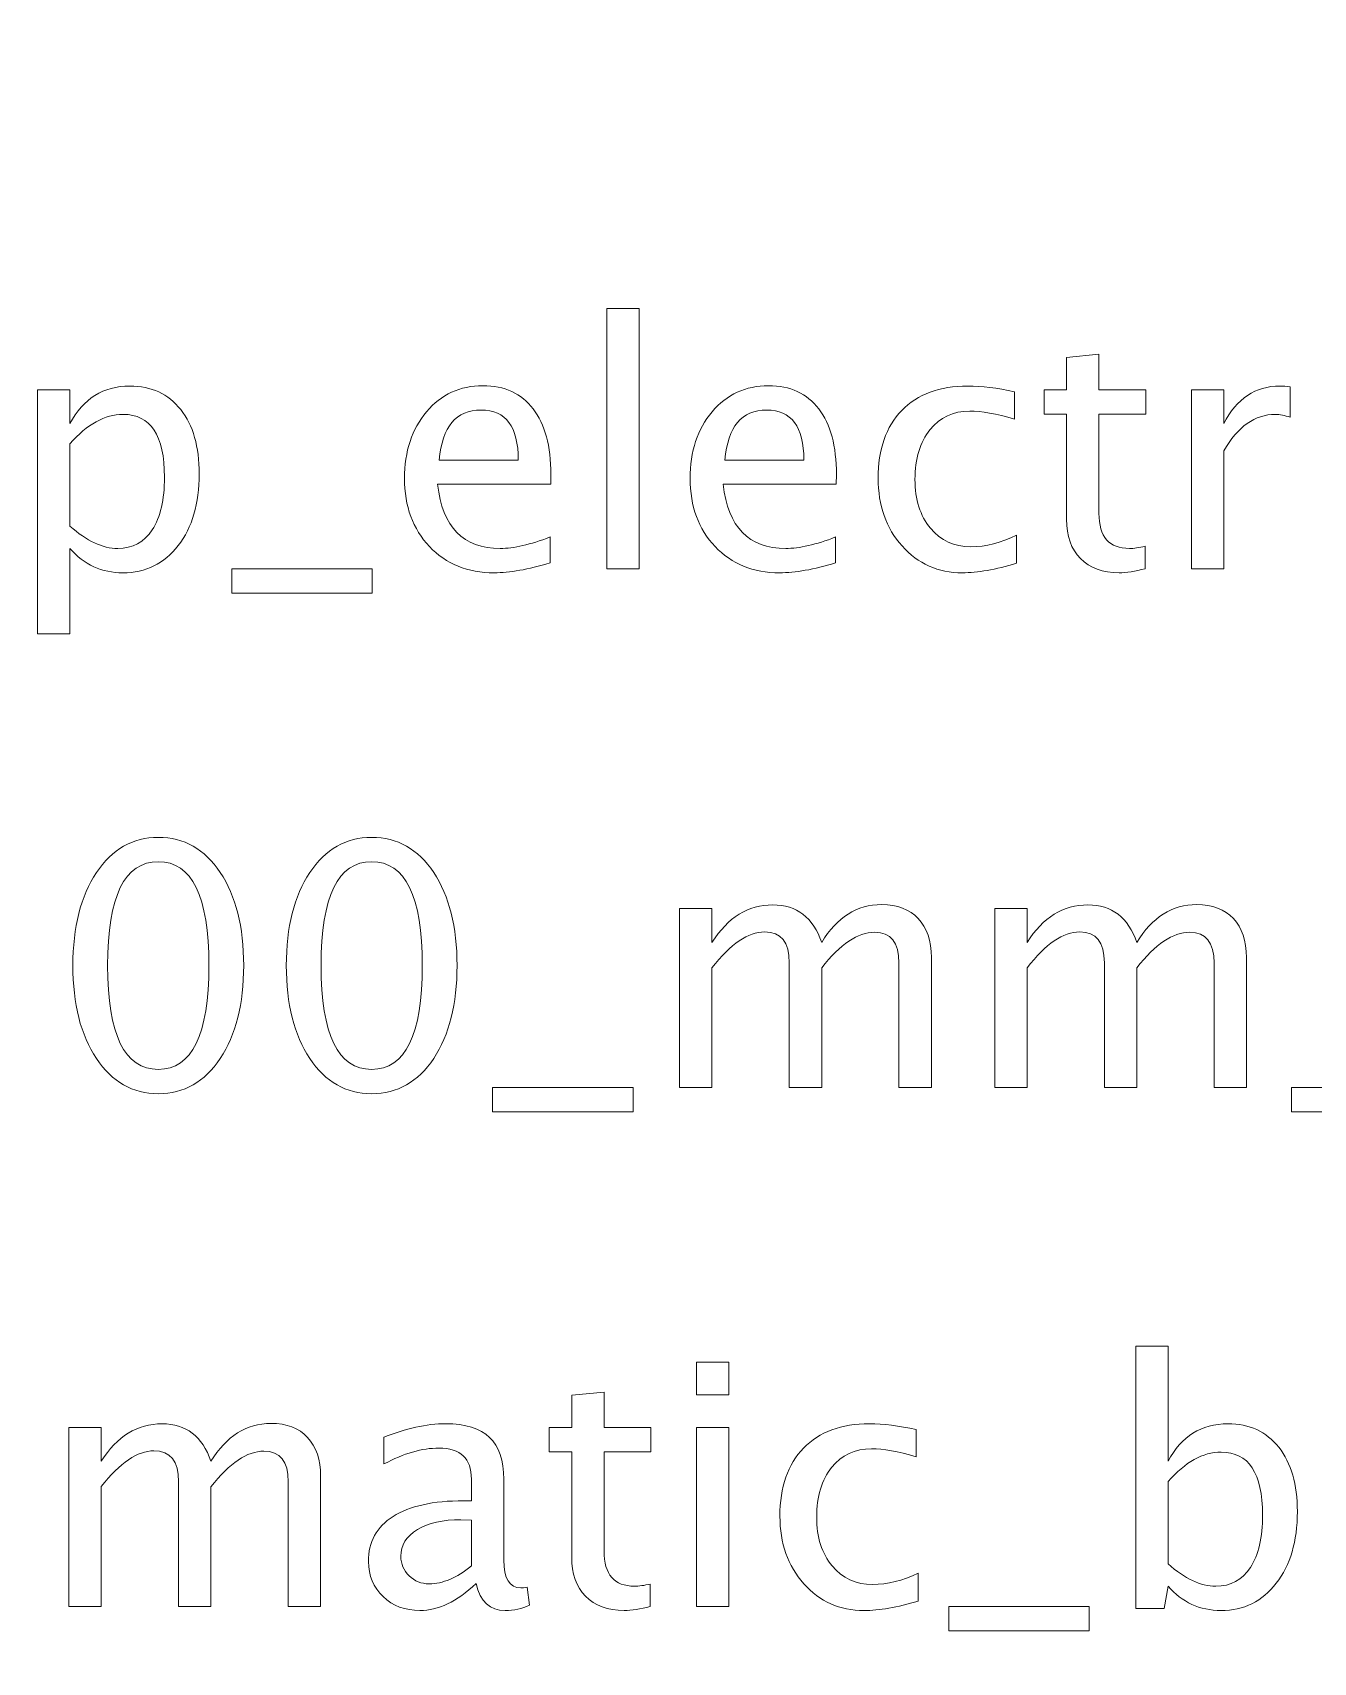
# Model space of a CAD drawing. Header units: centimetres. Extents: x -6.7 to 6.7, y -6 to 6.
# Drawn here: x -0.966 to 1.444, y -3.065 to 0 of the extents above; entities that cross this region are included whole.
import ezdxf

# ---------------------------------------------------------------- set-up
doc = ezdxf.new("R2010")
doc.units = ezdxf.units.CM
doc.header["$MEASUREMENT"] = 0
doc.layers.add('Layer 1', color=7, linetype='Continuous')

msp = doc.modelspace()

# ---------------------------------------------------------------- linework, layer by layer
at = {"layer": 'Layer 1', "lineweight": 53}
msp.add_open_spline([(6.2, 5.95), (6.2, 5.95), (-6.2, 5.95), (-6.2, 5.95), (-6.2, 5.95), (-6.47614, 5.95), (-6.7, 5.72614), (-6.7, 5.45), (-6.7, 5.45), (-6.7, 5.45), (-6.7, -5.45), (-6.7, -5.45), (-6.7, -5.45), (-6.7, -5.72614), (-6.47614, -5.95), (-6.2, -5.95), (-6.2, -5.95), (-6.2, -5.95), (6.2, -5.95), (6.2, -5.95), (6.2, -5.95), (6.47614, -5.95), (6.7, -5.72614), (6.7, -5.45), (6.7, -5.45), (6.7, -5.45), (6.7, 5.45), (6.7, 5.45), (6.7, 5.45), (6.7, 5.72614), (6.47614, 5.95), (6.2, 5.95)], degree=3, knots=[0, 0, 0, 0, 0.1111111, 0.1111111, 0.1111111, 0.1111111, 0.2222222, 0.2222222, 0.2222222, 0.2222222, 0.3333333, 0.3333333, 0.3333333, 0.3333333, 0.4444444, 0.4444444, 0.4444444, 0.4444444, 0.5555556, 0.5555556, 0.5555556, 0.5555556, 0.6666667, 0.6666667, 0.6666667, 0.6666667, 0.7777778, 0.7777778, 0.7777778, 0.7777778, 1, 1, 1, 1], dxfattribs=at)
at = {"layer": 'Layer 1', "color": 5, "lineweight": 9}
for points, knots in [([(0.11458, -1.00826), (0.11458, -1.00826), (0.11458, -0.51867), (0.11458, -0.51867), (0.11458, -0.51867), (0.11458, -0.51867), (0.17554, -0.51867), (0.17554, -0.51867), (0.17554, -0.51867), (0.17554, -0.51867), (0.17554, -1.00826), (0.17554, -1.00826), (0.17554, -1.00826), (0.17554, -1.00826), (0.11458, -1.00826), (0.11458, -1.00826)], [0, 0, 0, 0, 0.2, 0.2, 0.2, 0.2, 0.4, 0.4, 0.4, 0.4, 0.6, 0.6, 0.6, 0.6, 1, 1, 1, 1]), ([(1.12764, -1.00815), (1.1088, -1.01334), (1.09239, -1.01588), (1.07853, -1.01588), (1.07853, -1.01588), (1.04741, -1.01588), (1.02318, -1.00699), (1.00582, -0.98921), (1.00582, -0.98921), (0.98836, -0.97143), (0.97968, -0.94677), (0.97968, -0.91513), (0.97968, -0.91513), (0.97968, -0.91513), (0.97968, -0.71743), (0.97968, -0.71743), (0.97968, -0.71743), (0.97968, -0.71743), (0.93756, -0.71743), (0.93756, -0.71743), (0.93756, -0.71743), (0.93756, -0.71743), (0.93756, -0.67171), (0.93756, -0.67171), (0.93756, -0.67171), (0.93756, -0.67171), (0.97968, -0.67171), (0.97968, -0.67171), (0.97968, -0.67171), (0.97968, -0.67171), (0.97968, -0.61086), (0.97968, -0.61086), (0.97968, -0.61086), (0.97968, -0.61086), (1.04064, -0.60503), (1.04064, -0.60503), (1.04064, -0.60503), (1.04064, -0.60503), (1.04064, -0.67171), (1.04064, -0.67171), (1.04064, -0.67171), (1.04064, -0.67171), (1.12891, -0.67171), (1.12891, -0.67171), (1.12891, -0.67171), (1.12891, -0.67171), (1.12891, -0.71743), (1.12891, -0.71743), (1.12891, -0.71743), (1.12891, -0.71743), (1.04064, -0.71743), (1.04064, -0.71743), (1.04064, -0.71743), (1.04064, -0.71743), (1.04064, -0.90412), (1.04064, -0.90412), (1.04064, -0.90412), (1.04064, -0.94815), (1.0598, -0.97016), (1.098, -0.97016), (1.098, -0.97016), (1.10615, -0.97016), (1.11599, -0.96878), (1.12764, -0.96614), (1.12764, -0.96614), (1.12764, -0.96614), (1.12764, -1.00815), (1.12764, -1.00815)], [0, 0, 0, 0, 0.0555556, 0.0555556, 0.0555556, 0.0555556, 0.1111111, 0.1111111, 0.1111111, 0.1111111, 0.1666667, 0.1666667, 0.1666667, 0.1666667, 0.2222222, 0.2222222, 0.2222222, 0.2222222, 0.2777778, 0.2777778, 0.2777778, 0.2777778, 0.3333333, 0.3333333, 0.3333333, 0.3333333, 0.3888889, 0.3888889, 0.3888889, 0.3888889, 0.4444444, 0.4444444, 0.4444444, 0.4444444, 0.5, 0.5, 0.5, 0.5, 0.5555556, 0.5555556, 0.5555556, 0.5555556, 0.6111111, 0.6111111, 0.6111111, 0.6111111, 0.6666667, 0.6666667, 0.6666667, 0.6666667, 0.7222222, 0.7222222, 0.7222222, 0.7222222, 0.7777778, 0.7777778, 0.7777778, 0.7777778, 0.8333333, 0.8333333, 0.8333333, 0.8333333, 0.8888889, 0.8888889, 0.8888889, 0.8888889, 1, 1, 1, 1]), ([(-0.95635, -1.13082), (-0.95635, -1.13082), (-0.95635, -0.67171), (-0.95635, -0.67171), (-0.95635, -0.67171), (-0.95635, -0.67171), (-0.89539, -0.67171), (-0.89539, -0.67171), (-0.89539, -0.67171), (-0.89539, -0.67171), (-0.89539, -0.73532), (-0.89539, -0.73532), (-0.89539, -0.73532), (-0.87041, -0.68822), (-0.83284, -0.66472), (-0.78277, -0.66472), (-0.78277, -0.66472), (-0.74224, -0.66472), (-0.71038, -0.67944), (-0.6871, -0.70896), (-0.6871, -0.70896), (-0.66382, -0.73849), (-0.65217, -0.77881), (-0.65217, -0.82993), (-0.65217, -0.82993), (-0.65217, -0.8856), (-0.6654, -0.93058), (-0.69176, -0.96466), (-0.69176, -0.96466), (-0.71811, -0.99884), (-0.75282, -1.01588), (-0.79579, -1.01588), (-0.79579, -1.01588), (-0.8357, -1.01588), (-0.86893, -1.00064), (-0.89539, -0.97005), (-0.89539, -0.97005), (-0.89539, -0.97005), (-0.89539, -1.13082), (-0.89539, -1.13082), (-0.89539, -1.13082), (-0.89539, -1.13082), (-0.95635, -1.13082), (-0.95635, -1.13082)], [0, 0, 0, 0, 0.0833333, 0.0833333, 0.0833333, 0.0833333, 0.1666667, 0.1666667, 0.1666667, 0.1666667, 0.25, 0.25, 0.25, 0.25, 0.3333333, 0.3333333, 0.3333333, 0.3333333, 0.4166667, 0.4166667, 0.4166667, 0.4166667, 0.5, 0.5, 0.5, 0.5, 0.5833333, 0.5833333, 0.5833333, 0.5833333, 0.6666667, 0.6666667, 0.6666667, 0.6666667, 0.75, 0.75, 0.75, 0.75, 0.8333333, 0.8333333, 0.8333333, 0.8333333, 1, 1, 1, 1]), ([(0.00781, -0.99746), (-0.03315, -1.00974), (-0.06818, -1.01588), (-0.0974, -1.01588), (-0.0974, -1.01588), (-0.14725, -1.01588), (-0.18778, -0.99937), (-0.21901, -0.96646), (-0.21901, -0.96646), (-0.25023, -0.93354), (-0.26589, -0.89089), (-0.26589, -0.8384), (-0.26589, -0.8384), (-0.26589, -0.78749), (-0.25213, -0.74569), (-0.22451, -0.71298), (-0.22451, -0.71298), (-0.19689, -0.68039), (-0.16154, -0.66409), (-0.11846, -0.66409), (-0.11846, -0.66409), (-0.07771, -0.66409), (-0.04617, -0.67859), (-0.02394, -0.70759), (-0.02394, -0.70759), (-0.00172, -0.73659), (0.00939, -0.77765), (0.00939, -0.83088), (0.00939, -0.83088), (0.00939, -0.83088), (0.00908, -0.84951), (0.00908, -0.84951), (0.00908, -0.84951), (0.00908, -0.84951), (-0.20366, -0.84951), (-0.20366, -0.84951), (-0.20366, -0.84951), (-0.19477, -0.92994), (-0.15551, -0.97016), (-0.08597, -0.97016), (-0.08597, -0.97016), (-0.06046, -0.97016), (-0.02924, -0.96296), (0.00781, -0.94857), (0.00781, -0.94857), (0.00781, -0.94857), (0.00781, -0.99746), (0.00781, -0.99746)], [0, 0, 0, 0, 0.0769231, 0.0769231, 0.0769231, 0.0769231, 0.1538462, 0.1538462, 0.1538462, 0.1538462, 0.2307692, 0.2307692, 0.2307692, 0.2307692, 0.3076923, 0.3076923, 0.3076923, 0.3076923, 0.3846154, 0.3846154, 0.3846154, 0.3846154, 0.4615385, 0.4615385, 0.4615385, 0.4615385, 0.5384615, 0.5384615, 0.5384615, 0.5384615, 0.6153846, 0.6153846, 0.6153846, 0.6153846, 0.6923077, 0.6923077, 0.6923077, 0.6923077, 0.7692308, 0.7692308, 0.7692308, 0.7692308, 0.8461538, 0.8461538, 0.8461538, 0.8461538, 1, 1, 1, 1]), ([(0.54514, -0.99746), (0.50418, -1.00974), (0.46915, -1.01588), (0.43993, -1.01588), (0.43993, -1.01588), (0.39008, -1.01588), (0.34955, -0.99937), (0.31832, -0.96646), (0.31832, -0.96646), (0.2871, -0.93354), (0.27144, -0.89089), (0.27144, -0.8384), (0.27144, -0.8384), (0.27144, -0.78749), (0.2852, -0.74569), (0.31282, -0.71298), (0.31282, -0.71298), (0.34044, -0.68039), (0.37579, -0.66409), (0.41887, -0.66409), (0.41887, -0.66409), (0.45962, -0.66409), (0.49116, -0.67859), (0.51339, -0.70759), (0.51339, -0.70759), (0.53561, -0.73659), (0.54672, -0.77765), (0.54672, -0.83088), (0.54672, -0.83088), (0.54672, -0.83088), (0.54641, -0.84951), (0.54641, -0.84951), (0.54641, -0.84951), (0.54641, -0.84951), (0.33367, -0.84951), (0.33367, -0.84951), (0.33367, -0.84951), (0.34256, -0.92994), (0.38182, -0.97016), (0.45136, -0.97016), (0.45136, -0.97016), (0.47687, -0.97016), (0.50809, -0.96296), (0.54514, -0.94857), (0.54514, -0.94857), (0.54514, -0.94857), (0.54514, -0.99746), (0.54514, -0.99746)], [0, 0, 0, 0, 0.0769231, 0.0769231, 0.0769231, 0.0769231, 0.1538462, 0.1538462, 0.1538462, 0.1538462, 0.2307692, 0.2307692, 0.2307692, 0.2307692, 0.3076923, 0.3076923, 0.3076923, 0.3076923, 0.3846154, 0.3846154, 0.3846154, 0.3846154, 0.4615385, 0.4615385, 0.4615385, 0.4615385, 0.5384615, 0.5384615, 0.5384615, 0.5384615, 0.6153846, 0.6153846, 0.6153846, 0.6153846, 0.6923077, 0.6923077, 0.6923077, 0.6923077, 0.7692308, 0.7692308, 0.7692308, 0.7692308, 0.8461538, 0.8461538, 0.8461538, 0.8461538, 1, 1, 1, 1]), ([(0.8856, -0.9981), (0.84612, -1.00995), (0.81205, -1.01588), (0.78336, -1.01588), (0.78336, -1.01588), (0.73785, -1.01588), (0.70017, -0.99905), (0.67022, -0.9655), (0.67022, -0.9655), (0.64027, -0.93185), (0.62524, -0.88941), (0.62524, -0.83829), (0.62524, -0.83829), (0.62524, -0.78368), (0.64006, -0.74103), (0.66969, -0.71055), (0.66969, -0.71055), (0.69932, -0.67996), (0.7407, -0.66472), (0.79383, -0.66472), (0.79383, -0.66472), (0.81998, -0.66472), (0.84941, -0.66832), (0.88179, -0.67552), (0.88179, -0.67552), (0.88179, -0.67552), (0.88179, -0.72695), (0.88179, -0.72695), (0.88179, -0.72695), (0.84739, -0.71679), (0.81935, -0.71171), (0.79775, -0.71171), (0.79775, -0.71171), (0.76642, -0.71171), (0.74134, -0.72346), (0.72261, -0.74685), (0.72261, -0.74685), (0.70387, -0.77024), (0.69446, -0.80146), (0.69446, -0.84041), (0.69446, -0.84041), (0.69446, -0.87819), (0.70419, -0.90867), (0.72356, -0.93206), (0.72356, -0.93206), (0.74293, -0.95534), (0.76822, -0.96698), (0.79965, -0.96698), (0.79965, -0.96698), (0.8275, -0.96698), (0.85607, -0.95979), (0.8856, -0.94539), (0.8856, -0.94539), (0.8856, -0.94539), (0.8856, -0.9981), (0.8856, -0.9981)], [0, 0, 0, 0, 0.0666667, 0.0666667, 0.0666667, 0.0666667, 0.1333333, 0.1333333, 0.1333333, 0.1333333, 0.2, 0.2, 0.2, 0.2, 0.2666667, 0.2666667, 0.2666667, 0.2666667, 0.3333333, 0.3333333, 0.3333333, 0.3333333, 0.4, 0.4, 0.4, 0.4, 0.4666667, 0.4666667, 0.4666667, 0.4666667, 0.5333333, 0.5333333, 0.5333333, 0.5333333, 0.6, 0.6, 0.6, 0.6, 0.6666667, 0.6666667, 0.6666667, 0.6666667, 0.7333333, 0.7333333, 0.7333333, 0.7333333, 0.8, 0.8, 0.8, 0.8, 0.8666667, 0.8666667, 0.8666667, 0.8666667, 1, 1, 1, 1]), ([(1.21463, -1.00826), (1.21463, -1.00826), (1.21463, -0.67171), (1.21463, -0.67171), (1.21463, -0.67171), (1.21463, -0.67171), (1.27559, -0.67171), (1.27559, -0.67171), (1.27559, -0.67171), (1.27559, -0.67171), (1.27559, -0.73532), (1.27559, -0.73532), (1.27559, -0.73532), (1.29983, -0.68822), (1.33496, -0.66472), (1.38112, -0.66472), (1.38112, -0.66472), (1.38736, -0.66472), (1.39392, -0.66525), (1.4007, -0.66631), (1.4007, -0.66631), (1.4007, -0.66631), (1.4007, -0.72336), (1.4007, -0.72336), (1.4007, -0.72336), (1.39011, -0.71986), (1.3808, -0.71806), (1.37276, -0.71806), (1.37276, -0.71806), (1.33401, -0.71806), (1.30163, -0.74092), (1.27559, -0.78675), (1.27559, -0.78675), (1.27559, -0.78675), (1.27559, -1.00826), (1.27559, -1.00826), (1.27559, -1.00826), (1.27559, -1.00826), (1.21463, -1.00826), (1.21463, -1.00826)], [0, 0, 0, 0, 0.0909091, 0.0909091, 0.0909091, 0.0909091, 0.1818182, 0.1818182, 0.1818182, 0.1818182, 0.2727273, 0.2727273, 0.2727273, 0.2727273, 0.3636364, 0.3636364, 0.3636364, 0.3636364, 0.4545455, 0.4545455, 0.4545455, 0.4545455, 0.5454545, 0.5454545, 0.5454545, 0.5454545, 0.6363636, 0.6363636, 0.6363636, 0.6363636, 0.7272727, 0.7272727, 0.7272727, 0.7272727, 0.8181818, 0.8181818, 0.8181818, 0.8181818, 1, 1, 1, 1]), ([(-0.89539, -0.92804), (-0.86396, -0.95608), (-0.83401, -0.97016), (-0.80554, -0.97016), (-0.80554, -0.97016), (-0.77748, -0.97016), (-0.75579, -0.95841), (-0.74055, -0.93502), (-0.74055, -0.93502), (-0.7252, -0.91163), (-0.71758, -0.87872), (-0.71758, -0.83617), (-0.71758, -0.83617), (-0.71758, -0.75743), (-0.74361, -0.71806), (-0.79568, -0.71806), (-0.79568, -0.71806), (-0.82977, -0.71806), (-0.863, -0.73648), (-0.89539, -0.77342), (-0.89539, -0.77342), (-0.89539, -0.77342), (-0.89539, -0.92804), (-0.89539, -0.92804)], [0, 0, 0, 0, 0.1428571, 0.1428571, 0.1428571, 0.1428571, 0.2857143, 0.2857143, 0.2857143, 0.2857143, 0.4285714, 0.4285714, 0.4285714, 0.4285714, 0.5714286, 0.5714286, 0.5714286, 0.5714286, 0.7142857, 0.7142857, 0.7142857, 0.7142857, 1, 1, 1, 1]), ([(-0.20048, -0.80379), (-0.20048, -0.80379), (-0.05188, -0.80379), (-0.05188, -0.80379), (-0.05188, -0.80379), (-0.05188, -0.74114), (-0.07527, -0.70981), (-0.12196, -0.70981), (-0.12196, -0.70981), (-0.16895, -0.70981), (-0.19509, -0.74114), (-0.20048, -0.80379)], [0, 0, 0, 0, 0.25, 0.25, 0.25, 0.25, 0.5, 0.5, 0.5, 0.5, 1, 1, 1, 1]), ([(0.33685, -0.80379), (0.33685, -0.80379), (0.48545, -0.80379), (0.48545, -0.80379), (0.48545, -0.80379), (0.48545, -0.74114), (0.46206, -0.70981), (0.41537, -0.70981), (0.41537, -0.70981), (0.36838, -0.70981), (0.34224, -0.74114), (0.33685, -0.80379)], [0, 0, 0, 0, 0.25, 0.25, 0.25, 0.25, 0.5, 0.5, 0.5, 0.5, 1, 1, 1, 1]), ([(-0.59101, -1.05398), (-0.59101, -1.05398), (-0.59101, -1.00826), (-0.59101, -1.00826), (-0.59101, -1.00826), (-0.59101, -1.00826), (-0.32684, -1.00826), (-0.32684, -1.00826), (-0.32684, -1.00826), (-0.32684, -1.00826), (-0.32684, -1.05398), (-0.32684, -1.05398), (-0.32684, -1.05398), (-0.32684, -1.05398), (-0.59101, -1.05398), (-0.59101, -1.05398)], [0, 0, 0, 0, 0.2, 0.2, 0.2, 0.2, 0.4, 0.4, 0.4, 0.4, 0.6, 0.6, 0.6, 0.6, 1, 1, 1, 1]), ([(-0.72927, -1.99547), (-0.77742, -1.99547), (-0.81626, -1.97335), (-0.84569, -1.92922), (-0.84569, -1.92922), (-0.87521, -1.88509), (-0.88992, -1.82688), (-0.88992, -1.75449), (-0.88992, -1.75449), (-0.88992, -1.6821), (-0.87521, -1.62389), (-0.84569, -1.57976), (-0.84569, -1.57976), (-0.81626, -1.53562), (-0.77742, -1.5135), (-0.72927, -1.5135), (-0.72927, -1.5135), (-0.68089, -1.5135), (-0.64205, -1.53552), (-0.61263, -1.57954), (-0.61263, -1.57954), (-0.58332, -1.62357), (-0.5686, -1.68189), (-0.5686, -1.75449), (-0.5686, -1.75449), (-0.5686, -1.82688), (-0.58332, -1.88509), (-0.61263, -1.92922), (-0.61263, -1.92922), (-0.64205, -1.97335), (-0.68089, -1.99547), (-0.72927, -1.99547)], [0, 0, 0, 0, 0.1111111, 0.1111111, 0.1111111, 0.1111111, 0.2222222, 0.2222222, 0.2222222, 0.2222222, 0.3333333, 0.3333333, 0.3333333, 0.3333333, 0.4444444, 0.4444444, 0.4444444, 0.4444444, 0.5555556, 0.5555556, 0.5555556, 0.5555556, 0.6666667, 0.6666667, 0.6666667, 0.6666667, 0.7777778, 0.7777778, 0.7777778, 0.7777778, 1, 1, 1, 1]), ([(-0.32774, -1.99547), (-0.37589, -1.99547), (-0.41473, -1.97335), (-0.44416, -1.92922), (-0.44416, -1.92922), (-0.47368, -1.88509), (-0.48839, -1.82688), (-0.48839, -1.75449), (-0.48839, -1.75449), (-0.48839, -1.6821), (-0.47368, -1.62389), (-0.44416, -1.57976), (-0.44416, -1.57976), (-0.41473, -1.53562), (-0.37589, -1.5135), (-0.32774, -1.5135), (-0.32774, -1.5135), (-0.27936, -1.5135), (-0.24052, -1.53552), (-0.2111, -1.57954), (-0.2111, -1.57954), (-0.18179, -1.62357), (-0.16707, -1.68189), (-0.16707, -1.75449), (-0.16707, -1.75449), (-0.16707, -1.82688), (-0.18179, -1.88509), (-0.2111, -1.92922), (-0.2111, -1.92922), (-0.24052, -1.97335), (-0.27936, -1.99547), (-0.32774, -1.99547)], [0, 0, 0, 0, 0.1111111, 0.1111111, 0.1111111, 0.1111111, 0.2222222, 0.2222222, 0.2222222, 0.2222222, 0.3333333, 0.3333333, 0.3333333, 0.3333333, 0.4444444, 0.4444444, 0.4444444, 0.4444444, 0.5555556, 0.5555556, 0.5555556, 0.5555556, 0.6666667, 0.6666667, 0.6666667, 0.6666667, 0.7777778, 0.7777778, 0.7777778, 0.7777778, 1, 1, 1, 1]), ([(-0.72938, -1.94975), (-0.66576, -1.94975), (-0.63401, -1.88466), (-0.63401, -1.75449), (-0.63401, -1.75449), (-0.63401, -1.62431), (-0.66576, -1.55922), (-0.72938, -1.55922), (-0.72938, -1.55922), (-0.79277, -1.55922), (-0.82452, -1.62431), (-0.82452, -1.75449), (-0.82452, -1.75449), (-0.82452, -1.88466), (-0.79277, -1.94975), (-0.72938, -1.94975)], [0, 0, 0, 0, 0.2, 0.2, 0.2, 0.2, 0.4, 0.4, 0.4, 0.4, 0.6, 0.6, 0.6, 0.6, 1, 1, 1, 1]), ([(-0.32785, -1.94975), (-0.26423, -1.94975), (-0.23248, -1.88466), (-0.23248, -1.75449), (-0.23248, -1.75449), (-0.23248, -1.62431), (-0.26423, -1.55922), (-0.32785, -1.55922), (-0.32785, -1.55922), (-0.39124, -1.55922), (-0.42299, -1.62431), (-0.42299, -1.75449), (-0.42299, -1.75449), (-0.42299, -1.88466), (-0.39124, -1.94975), (-0.32785, -1.94975)], [0, 0, 0, 0, 0.2, 0.2, 0.2, 0.2, 0.4, 0.4, 0.4, 0.4, 0.6, 0.6, 0.6, 0.6, 1, 1, 1, 1]), ([(0.2516, -1.98404), (0.2516, -1.98404), (0.2516, -1.64749), (0.2516, -1.64749), (0.2516, -1.64749), (0.2516, -1.64749), (0.31256, -1.64749), (0.31256, -1.64749), (0.31256, -1.64749), (0.31256, -1.64749), (0.31256, -1.7111), (0.31256, -1.7111), (0.31256, -1.7111), (0.3423, -1.664), (0.3804, -1.6405), (0.42708, -1.6405), (0.42708, -1.6405), (0.47206, -1.6405), (0.50265, -1.664), (0.51895, -1.7111), (0.51895, -1.7111), (0.54784, -1.66358), (0.58551, -1.63987), (0.63176, -1.63987), (0.63176, -1.63987), (0.66129, -1.63987), (0.68426, -1.64855), (0.70066, -1.66601), (0.70066, -1.66601), (0.71707, -1.68347), (0.72532, -1.70792), (0.72532, -1.73935), (0.72532, -1.73935), (0.72532, -1.73935), (0.72532, -1.98404), (0.72532, -1.98404), (0.72532, -1.98404), (0.72532, -1.98404), (0.66436, -1.98404), (0.66436, -1.98404), (0.66436, -1.98404), (0.66436, -1.98404), (0.66436, -1.74941), (0.66436, -1.74941), (0.66436, -1.74941), (0.66436, -1.7111), (0.64912, -1.69194), (0.61864, -1.69194), (0.61864, -1.69194), (0.587, -1.69194), (0.55376, -1.71427), (0.51895, -1.75904), (0.51895, -1.75904), (0.51895, -1.75904), (0.51895, -1.98404), (0.51895, -1.98404), (0.51895, -1.98404), (0.51895, -1.98404), (0.45799, -1.98404), (0.45799, -1.98404), (0.45799, -1.98404), (0.45799, -1.98404), (0.45799, -1.7492), (0.45799, -1.7492), (0.45799, -1.7492), (0.45799, -1.71057), (0.44253, -1.6913), (0.41152, -1.6913), (0.41152, -1.6913), (0.38072, -1.6913), (0.3477, -1.71374), (0.31256, -1.75872), (0.31256, -1.75872), (0.31256, -1.75872), (0.31256, -1.98404), (0.31256, -1.98404), (0.31256, -1.98404), (0.31256, -1.98404), (0.2516, -1.98404), (0.2516, -1.98404)], [0, 0, 0, 0, 0.047619, 0.047619, 0.047619, 0.047619, 0.0952381, 0.0952381, 0.0952381, 0.0952381, 0.1428571, 0.1428571, 0.1428571, 0.1428571, 0.1904762, 0.1904762, 0.1904762, 0.1904762, 0.2380952, 0.2380952, 0.2380952, 0.2380952, 0.2857143, 0.2857143, 0.2857143, 0.2857143, 0.3333333, 0.3333333, 0.3333333, 0.3333333, 0.3809524, 0.3809524, 0.3809524, 0.3809524, 0.4285714, 0.4285714, 0.4285714, 0.4285714, 0.4761905, 0.4761905, 0.4761905, 0.4761905, 0.5238095, 0.5238095, 0.5238095, 0.5238095, 0.5714286, 0.5714286, 0.5714286, 0.5714286, 0.6190476, 0.6190476, 0.6190476, 0.6190476, 0.6666667, 0.6666667, 0.6666667, 0.6666667, 0.7142857, 0.7142857, 0.7142857, 0.7142857, 0.7619048, 0.7619048, 0.7619048, 0.7619048, 0.8095238, 0.8095238, 0.8095238, 0.8095238, 0.8571429, 0.8571429, 0.8571429, 0.8571429, 0.9047619, 0.9047619, 0.9047619, 0.9047619, 1, 1, 1, 1]), ([(0.84448, -1.98404), (0.84448, -1.98404), (0.84448, -1.64749), (0.84448, -1.64749), (0.84448, -1.64749), (0.84448, -1.64749), (0.90544, -1.64749), (0.90544, -1.64749), (0.90544, -1.64749), (0.90544, -1.64749), (0.90544, -1.7111), (0.90544, -1.7111), (0.90544, -1.7111), (0.93518, -1.664), (0.97328, -1.6405), (1.01996, -1.6405), (1.01996, -1.6405), (1.06494, -1.6405), (1.09553, -1.664), (1.11183, -1.7111), (1.11183, -1.7111), (1.14072, -1.66358), (1.17839, -1.63987), (1.22464, -1.63987), (1.22464, -1.63987), (1.25417, -1.63987), (1.27714, -1.64855), (1.29354, -1.66601), (1.29354, -1.66601), (1.30995, -1.68347), (1.3182, -1.70792), (1.3182, -1.73935), (1.3182, -1.73935), (1.3182, -1.73935), (1.3182, -1.98404), (1.3182, -1.98404), (1.3182, -1.98404), (1.3182, -1.98404), (1.25724, -1.98404), (1.25724, -1.98404), (1.25724, -1.98404), (1.25724, -1.98404), (1.25724, -1.74941), (1.25724, -1.74941), (1.25724, -1.74941), (1.25724, -1.7111), (1.242, -1.69194), (1.21152, -1.69194), (1.21152, -1.69194), (1.17988, -1.69194), (1.14664, -1.71427), (1.11183, -1.75904), (1.11183, -1.75904), (1.11183, -1.75904), (1.11183, -1.98404), (1.11183, -1.98404), (1.11183, -1.98404), (1.11183, -1.98404), (1.05087, -1.98404), (1.05087, -1.98404), (1.05087, -1.98404), (1.05087, -1.98404), (1.05087, -1.7492), (1.05087, -1.7492), (1.05087, -1.7492), (1.05087, -1.71057), (1.03541, -1.6913), (1.0044, -1.6913), (1.0044, -1.6913), (0.9736, -1.6913), (0.94058, -1.71374), (0.90544, -1.75872), (0.90544, -1.75872), (0.90544, -1.75872), (0.90544, -1.98404), (0.90544, -1.98404), (0.90544, -1.98404), (0.90544, -1.98404), (0.84448, -1.98404), (0.84448, -1.98404)], [0, 0, 0, 0, 0.047619, 0.047619, 0.047619, 0.047619, 0.0952381, 0.0952381, 0.0952381, 0.0952381, 0.1428571, 0.1428571, 0.1428571, 0.1428571, 0.1904762, 0.1904762, 0.1904762, 0.1904762, 0.2380952, 0.2380952, 0.2380952, 0.2380952, 0.2857143, 0.2857143, 0.2857143, 0.2857143, 0.3333333, 0.3333333, 0.3333333, 0.3333333, 0.3809524, 0.3809524, 0.3809524, 0.3809524, 0.4285714, 0.4285714, 0.4285714, 0.4285714, 0.4761905, 0.4761905, 0.4761905, 0.4761905, 0.5238095, 0.5238095, 0.5238095, 0.5238095, 0.5714286, 0.5714286, 0.5714286, 0.5714286, 0.6190476, 0.6190476, 0.6190476, 0.6190476, 0.6666667, 0.6666667, 0.6666667, 0.6666667, 0.7142857, 0.7142857, 0.7142857, 0.7142857, 0.7619048, 0.7619048, 0.7619048, 0.7619048, 0.8095238, 0.8095238, 0.8095238, 0.8095238, 0.8571429, 0.8571429, 0.8571429, 0.8571429, 0.9047619, 0.9047619, 0.9047619, 0.9047619, 1, 1, 1, 1]), ([(-0.1002, -2.02976), (-0.1002, -2.02976), (-0.1002, -1.98404), (-0.1002, -1.98404), (-0.1002, -1.98404), (-0.1002, -1.98404), (0.16397, -1.98404), (0.16397, -1.98404), (0.16397, -1.98404), (0.16397, -1.98404), (0.16397, -2.02976), (0.16397, -2.02976), (0.16397, -2.02976), (0.16397, -2.02976), (-0.1002, -2.02976), (-0.1002, -2.02976)], [0, 0, 0, 0, 0.2, 0.2, 0.2, 0.2, 0.4, 0.4, 0.4, 0.4, 0.6, 0.6, 0.6, 0.6, 1, 1, 1, 1]), ([(1.40308, -2.02976), (1.40308, -2.02976), (1.40308, -1.98404), (1.40308, -1.98404), (1.40308, -1.98404), (1.40308, -1.98404), (1.66725, -1.98404), (1.66725, -1.98404), (1.66725, -1.98404), (1.66725, -1.98404), (1.66725, -2.02976), (1.66725, -2.02976), (1.66725, -2.02976), (1.66725, -2.02976), (1.40308, -2.02976), (1.40308, -2.02976)], [0, 0, 0, 0, 0.2, 0.2, 0.2, 0.2, 0.4, 0.4, 0.4, 0.4, 0.6, 0.6, 0.6, 0.6, 1, 1, 1, 1]), ([(1.10976, -2.96363), (1.10976, -2.96363), (1.10976, -2.47023), (1.10976, -2.47023), (1.10976, -2.47023), (1.10976, -2.47023), (1.17072, -2.47023), (1.17072, -2.47023), (1.17072, -2.47023), (1.17072, -2.47023), (1.17072, -2.68688), (1.17072, -2.68688), (1.17072, -2.68688), (1.1957, -2.63978), (1.23327, -2.61628), (1.28334, -2.61628), (1.28334, -2.61628), (1.32387, -2.61628), (1.35573, -2.631), (1.37901, -2.66052), (1.37901, -2.66052), (1.40229, -2.69005), (1.41394, -2.73037), (1.41394, -2.78149), (1.41394, -2.78149), (1.41394, -2.83716), (1.40071, -2.88214), (1.37435, -2.91622), (1.37435, -2.91622), (1.348, -2.9504), (1.31329, -2.96744), (1.27032, -2.96744), (1.27032, -2.96744), (1.23041, -2.96744), (1.19718, -2.9522), (1.17072, -2.92161), (1.17072, -2.92161), (1.17072, -2.92161), (1.16331, -2.96363), (1.16331, -2.96363), (1.16331, -2.96363), (1.16331, -2.96363), (1.10976, -2.96363), (1.10976, -2.96363)], [0, 0, 0, 0, 0.0833333, 0.0833333, 0.0833333, 0.0833333, 0.1666667, 0.1666667, 0.1666667, 0.1666667, 0.25, 0.25, 0.25, 0.25, 0.3333333, 0.3333333, 0.3333333, 0.3333333, 0.4166667, 0.4166667, 0.4166667, 0.4166667, 0.5, 0.5, 0.5, 0.5, 0.5833333, 0.5833333, 0.5833333, 0.5833333, 0.6666667, 0.6666667, 0.6666667, 0.6666667, 0.75, 0.75, 0.75, 0.75, 0.8333333, 0.8333333, 0.8333333, 0.8333333, 1, 1, 1, 1]), ([(0.28351, -2.56167), (0.28351, -2.56167), (0.28351, -2.50071), (0.28351, -2.50071), (0.28351, -2.50071), (0.28351, -2.50071), (0.34447, -2.50071), (0.34447, -2.50071), (0.34447, -2.50071), (0.34447, -2.50071), (0.34447, -2.56167), (0.34447, -2.56167), (0.34447, -2.56167), (0.34447, -2.56167), (0.28351, -2.56167), (0.28351, -2.56167)], [0, 0, 0, 0, 0.2, 0.2, 0.2, 0.2, 0.4, 0.4, 0.4, 0.4, 0.6, 0.6, 0.6, 0.6, 1, 1, 1, 1]), ([(0.19651, -2.95971), (0.17767, -2.9649), (0.16126, -2.96744), (0.1474, -2.96744), (0.1474, -2.96744), (0.11628, -2.96744), (0.09205, -2.95855), (0.07469, -2.94077), (0.07469, -2.94077), (0.05723, -2.92299), (0.04855, -2.89833), (0.04855, -2.86669), (0.04855, -2.86669), (0.04855, -2.86669), (0.04855, -2.66899), (0.04855, -2.66899), (0.04855, -2.66899), (0.04855, -2.66899), (0.00643, -2.66899), (0.00643, -2.66899), (0.00643, -2.66899), (0.00643, -2.66899), (0.00643, -2.62327), (0.00643, -2.62327), (0.00643, -2.62327), (0.00643, -2.62327), (0.04855, -2.62327), (0.04855, -2.62327), (0.04855, -2.62327), (0.04855, -2.62327), (0.04855, -2.56242), (0.04855, -2.56242), (0.04855, -2.56242), (0.04855, -2.56242), (0.10951, -2.55659), (0.10951, -2.55659), (0.10951, -2.55659), (0.10951, -2.55659), (0.10951, -2.62327), (0.10951, -2.62327), (0.10951, -2.62327), (0.10951, -2.62327), (0.19778, -2.62327), (0.19778, -2.62327), (0.19778, -2.62327), (0.19778, -2.62327), (0.19778, -2.66899), (0.19778, -2.66899), (0.19778, -2.66899), (0.19778, -2.66899), (0.10951, -2.66899), (0.10951, -2.66899), (0.10951, -2.66899), (0.10951, -2.66899), (0.10951, -2.85568), (0.10951, -2.85568), (0.10951, -2.85568), (0.10951, -2.89971), (0.12867, -2.92172), (0.16687, -2.92172), (0.16687, -2.92172), (0.17502, -2.92172), (0.18486, -2.92034), (0.19651, -2.9177), (0.19651, -2.9177), (0.19651, -2.9177), (0.19651, -2.95971), (0.19651, -2.95971)], [0, 0, 0, 0, 0.0555556, 0.0555556, 0.0555556, 0.0555556, 0.1111111, 0.1111111, 0.1111111, 0.1111111, 0.1666667, 0.1666667, 0.1666667, 0.1666667, 0.2222222, 0.2222222, 0.2222222, 0.2222222, 0.2777778, 0.2777778, 0.2777778, 0.2777778, 0.3333333, 0.3333333, 0.3333333, 0.3333333, 0.3888889, 0.3888889, 0.3888889, 0.3888889, 0.4444444, 0.4444444, 0.4444444, 0.4444444, 0.5, 0.5, 0.5, 0.5, 0.5555556, 0.5555556, 0.5555556, 0.5555556, 0.6111111, 0.6111111, 0.6111111, 0.6111111, 0.6666667, 0.6666667, 0.6666667, 0.6666667, 0.7222222, 0.7222222, 0.7222222, 0.7222222, 0.7777778, 0.7777778, 0.7777778, 0.7777778, 0.8333333, 0.8333333, 0.8333333, 0.8333333, 0.8888889, 0.8888889, 0.8888889, 0.8888889, 1, 1, 1, 1]), ([(-0.8975, -2.95982), (-0.8975, -2.95982), (-0.8975, -2.62327), (-0.8975, -2.62327), (-0.8975, -2.62327), (-0.8975, -2.62327), (-0.83654, -2.62327), (-0.83654, -2.62327), (-0.83654, -2.62327), (-0.83654, -2.62327), (-0.83654, -2.68688), (-0.83654, -2.68688), (-0.83654, -2.68688), (-0.8068, -2.63978), (-0.7687, -2.61628), (-0.72202, -2.61628), (-0.72202, -2.61628), (-0.67704, -2.61628), (-0.64645, -2.63978), (-0.63015, -2.68688), (-0.63015, -2.68688), (-0.60126, -2.63936), (-0.56359, -2.61565), (-0.51734, -2.61565), (-0.51734, -2.61565), (-0.48781, -2.61565), (-0.46484, -2.62433), (-0.44844, -2.64179), (-0.44844, -2.64179), (-0.43203, -2.65925), (-0.42378, -2.6837), (-0.42378, -2.71513), (-0.42378, -2.71513), (-0.42378, -2.71513), (-0.42378, -2.95982), (-0.42378, -2.95982), (-0.42378, -2.95982), (-0.42378, -2.95982), (-0.48474, -2.95982), (-0.48474, -2.95982), (-0.48474, -2.95982), (-0.48474, -2.95982), (-0.48474, -2.72519), (-0.48474, -2.72519), (-0.48474, -2.72519), (-0.48474, -2.68688), (-0.49998, -2.66772), (-0.53046, -2.66772), (-0.53046, -2.66772), (-0.5621, -2.66772), (-0.59534, -2.69005), (-0.63015, -2.73482), (-0.63015, -2.73482), (-0.63015, -2.73482), (-0.63015, -2.95982), (-0.63015, -2.95982), (-0.63015, -2.95982), (-0.63015, -2.95982), (-0.69111, -2.95982), (-0.69111, -2.95982), (-0.69111, -2.95982), (-0.69111, -2.95982), (-0.69111, -2.72498), (-0.69111, -2.72498), (-0.69111, -2.72498), (-0.69111, -2.68635), (-0.70657, -2.66708), (-0.73758, -2.66708), (-0.73758, -2.66708), (-0.76838, -2.66708), (-0.8014, -2.68952), (-0.83654, -2.7345), (-0.83654, -2.7345), (-0.83654, -2.7345), (-0.83654, -2.95982), (-0.83654, -2.95982), (-0.83654, -2.95982), (-0.83654, -2.95982), (-0.8975, -2.95982), (-0.8975, -2.95982)], [0, 0, 0, 0, 0.047619, 0.047619, 0.047619, 0.047619, 0.0952381, 0.0952381, 0.0952381, 0.0952381, 0.1428571, 0.1428571, 0.1428571, 0.1428571, 0.1904762, 0.1904762, 0.1904762, 0.1904762, 0.2380952, 0.2380952, 0.2380952, 0.2380952, 0.2857143, 0.2857143, 0.2857143, 0.2857143, 0.3333333, 0.3333333, 0.3333333, 0.3333333, 0.3809524, 0.3809524, 0.3809524, 0.3809524, 0.4285714, 0.4285714, 0.4285714, 0.4285714, 0.4761905, 0.4761905, 0.4761905, 0.4761905, 0.5238095, 0.5238095, 0.5238095, 0.5238095, 0.5714286, 0.5714286, 0.5714286, 0.5714286, 0.6190476, 0.6190476, 0.6190476, 0.6190476, 0.6666667, 0.6666667, 0.6666667, 0.6666667, 0.7142857, 0.7142857, 0.7142857, 0.7142857, 0.7619048, 0.7619048, 0.7619048, 0.7619048, 0.8095238, 0.8095238, 0.8095238, 0.8095238, 0.8571429, 0.8571429, 0.8571429, 0.8571429, 0.9047619, 0.9047619, 0.9047619, 0.9047619, 1, 1, 1, 1]), ([(-0.13115, -2.91696), (-0.16778, -2.95061), (-0.20302, -2.96744), (-0.23689, -2.96744), (-0.23689, -2.96744), (-0.26472, -2.96744), (-0.2879, -2.95876), (-0.30621, -2.9413), (-0.30621, -2.9413), (-0.32462, -2.92384), (-0.33383, -2.90182), (-0.33383, -2.87526), (-0.33383, -2.87526), (-0.33383, -2.83853), (-0.31838, -2.81028), (-0.28747, -2.79059), (-0.28747, -2.79059), (-0.25657, -2.77091), (-0.21223, -2.76106), (-0.15444, -2.76106), (-0.15444, -2.76106), (-0.15444, -2.76106), (-0.14014, -2.76106), (-0.14014, -2.76106), (-0.14014, -2.76106), (-0.14014, -2.76106), (-0.14014, -2.72053), (-0.14014, -2.72053), (-0.14014, -2.72053), (-0.14014, -2.68148), (-0.16047, -2.662), (-0.20122, -2.662), (-0.20122, -2.662), (-0.23276, -2.662), (-0.26726, -2.67195), (-0.30462, -2.69185), (-0.30462, -2.69185), (-0.30462, -2.69185), (-0.30462, -2.64168), (-0.30462, -2.64168), (-0.30462, -2.64168), (-0.26356, -2.62475), (-0.22482, -2.61628), (-0.18852, -2.61628), (-0.18852, -2.61628), (-0.15116, -2.61628), (-0.12353, -2.62475), (-0.10585, -2.64179), (-0.10585, -2.64179), (-0.08807, -2.65883), (-0.07918, -2.68508), (-0.07918, -2.72053), (-0.07918, -2.72053), (-0.07918, -2.72053), (-0.07918, -2.87261), (-0.07918, -2.87261), (-0.07918, -2.87261), (-0.07918, -2.90743), (-0.0685, -2.92489), (-0.04701, -2.92489), (-0.04701, -2.92489), (-0.04437, -2.92489), (-0.04045, -2.92447), (-0.03526, -2.92362), (-0.03526, -2.92362), (-0.03526, -2.92362), (-0.03092, -2.95749), (-0.03092, -2.95749), (-0.03092, -2.95749), (-0.04479, -2.96416), (-0.06003, -2.96744), (-0.07675, -2.96744), (-0.07675, -2.96744), (-0.10522, -2.96744), (-0.12332, -2.95061), (-0.13115, -2.91696)], [0, 0, 0, 0, 0.05, 0.05, 0.05, 0.05, 0.1, 0.1, 0.1, 0.1, 0.15, 0.15, 0.15, 0.15, 0.2, 0.2, 0.2, 0.2, 0.25, 0.25, 0.25, 0.25, 0.3, 0.3, 0.3, 0.3, 0.35, 0.35, 0.35, 0.35, 0.4, 0.4, 0.4, 0.4, 0.45, 0.45, 0.45, 0.45, 0.5, 0.5, 0.5, 0.5, 0.55, 0.55, 0.55, 0.55, 0.6, 0.6, 0.6, 0.6, 0.65, 0.65, 0.65, 0.65, 0.7, 0.7, 0.7, 0.7, 0.75, 0.75, 0.75, 0.75, 0.8, 0.8, 0.8, 0.8, 0.85, 0.85, 0.85, 0.85, 0.9, 0.9, 0.9, 0.9, 1, 1, 1, 1]), ([(0.28351, -2.95982), (0.28351, -2.95982), (0.28351, -2.62327), (0.28351, -2.62327), (0.28351, -2.62327), (0.28351, -2.62327), (0.34447, -2.62327), (0.34447, -2.62327), (0.34447, -2.62327), (0.34447, -2.62327), (0.34447, -2.95982), (0.34447, -2.95982), (0.34447, -2.95982), (0.34447, -2.95982), (0.28351, -2.95982), (0.28351, -2.95982)], [0, 0, 0, 0, 0.2, 0.2, 0.2, 0.2, 0.4, 0.4, 0.4, 0.4, 0.6, 0.6, 0.6, 0.6, 1, 1, 1, 1]), ([(0.70072, -2.94966), (0.66124, -2.96151), (0.62717, -2.96744), (0.59848, -2.96744), (0.59848, -2.96744), (0.55297, -2.96744), (0.51529, -2.95061), (0.48534, -2.91706), (0.48534, -2.91706), (0.45539, -2.88341), (0.44036, -2.84097), (0.44036, -2.78985), (0.44036, -2.78985), (0.44036, -2.73524), (0.45518, -2.69259), (0.48481, -2.66211), (0.48481, -2.66211), (0.51444, -2.63152), (0.55582, -2.61628), (0.60895, -2.61628), (0.60895, -2.61628), (0.6351, -2.61628), (0.66453, -2.61988), (0.69691, -2.62708), (0.69691, -2.62708), (0.69691, -2.62708), (0.69691, -2.67851), (0.69691, -2.67851), (0.69691, -2.67851), (0.66251, -2.66835), (0.63447, -2.66327), (0.61287, -2.66327), (0.61287, -2.66327), (0.58154, -2.66327), (0.55646, -2.67502), (0.53773, -2.69841), (0.53773, -2.69841), (0.51899, -2.7218), (0.50958, -2.75302), (0.50958, -2.79197), (0.50958, -2.79197), (0.50958, -2.82975), (0.51931, -2.86023), (0.53868, -2.88362), (0.53868, -2.88362), (0.55805, -2.9069), (0.58334, -2.91854), (0.61477, -2.91854), (0.61477, -2.91854), (0.64262, -2.91854), (0.67119, -2.91135), (0.70072, -2.89695), (0.70072, -2.89695), (0.70072, -2.89695), (0.70072, -2.94966), (0.70072, -2.94966)], [0, 0, 0, 0, 0.0666667, 0.0666667, 0.0666667, 0.0666667, 0.1333333, 0.1333333, 0.1333333, 0.1333333, 0.2, 0.2, 0.2, 0.2, 0.2666667, 0.2666667, 0.2666667, 0.2666667, 0.3333333, 0.3333333, 0.3333333, 0.3333333, 0.4, 0.4, 0.4, 0.4, 0.4666667, 0.4666667, 0.4666667, 0.4666667, 0.5333333, 0.5333333, 0.5333333, 0.5333333, 0.6, 0.6, 0.6, 0.6, 0.6666667, 0.6666667, 0.6666667, 0.6666667, 0.7333333, 0.7333333, 0.7333333, 0.7333333, 0.8, 0.8, 0.8, 0.8, 0.8666667, 0.8666667, 0.8666667, 0.8666667, 1, 1, 1, 1]), ([(1.17072, -2.8796), (1.20215, -2.90764), (1.2321, -2.92172), (1.26057, -2.92172), (1.26057, -2.92172), (1.28863, -2.92172), (1.31032, -2.90997), (1.32556, -2.88658), (1.32556, -2.88658), (1.34091, -2.86319), (1.34853, -2.83028), (1.34853, -2.78773), (1.34853, -2.78773), (1.34853, -2.70899), (1.3225, -2.66962), (1.27043, -2.66962), (1.27043, -2.66962), (1.23634, -2.66962), (1.20311, -2.68804), (1.17072, -2.72498), (1.17072, -2.72498), (1.17072, -2.72498), (1.17072, -2.8796), (1.17072, -2.8796)], [0, 0, 0, 0, 0.1428571, 0.1428571, 0.1428571, 0.1428571, 0.2857143, 0.2857143, 0.2857143, 0.2857143, 0.4285714, 0.4285714, 0.4285714, 0.4285714, 0.5714286, 0.5714286, 0.5714286, 0.5714286, 0.7142857, 0.7142857, 0.7142857, 0.7142857, 1, 1, 1, 1]), ([(-0.14014, -2.88373), (-0.14014, -2.88373), (-0.14014, -2.79726), (-0.14014, -2.79726), (-0.14014, -2.79726), (-0.14014, -2.79726), (-0.15973, -2.79662), (-0.15973, -2.79662), (-0.15973, -2.79662), (-0.1936, -2.79662), (-0.22091, -2.80287), (-0.24175, -2.81536), (-0.24175, -2.81536), (-0.2625, -2.82795), (-0.27287, -2.84457), (-0.27287, -2.86531), (-0.27287, -2.86531), (-0.27287, -2.87981), (-0.26768, -2.89209), (-0.25742, -2.90214), (-0.25742, -2.90214), (-0.24705, -2.91219), (-0.23445, -2.91727), (-0.21953, -2.91727), (-0.21953, -2.91727), (-0.19413, -2.91727), (-0.16767, -2.90606), (-0.14014, -2.88373)], [0, 0, 0, 0, 0.125, 0.125, 0.125, 0.125, 0.25, 0.25, 0.25, 0.25, 0.375, 0.375, 0.375, 0.375, 0.5, 0.5, 0.5, 0.5, 0.625, 0.625, 0.625, 0.625, 0.75, 0.75, 0.75, 0.75, 1, 1, 1, 1]), ([(0.75797, -3.00554), (0.75797, -3.00554), (0.75797, -2.95982), (0.75797, -2.95982), (0.75797, -2.95982), (0.75797, -2.95982), (1.02214, -2.95982), (1.02214, -2.95982), (1.02214, -2.95982), (1.02214, -2.95982), (1.02214, -3.00554), (1.02214, -3.00554), (1.02214, -3.00554), (1.02214, -3.00554), (0.75797, -3.00554), (0.75797, -3.00554)], [0, 0, 0, 0, 0.2, 0.2, 0.2, 0.2, 0.4, 0.4, 0.4, 0.4, 0.6, 0.6, 0.6, 0.6, 1, 1, 1, 1])]:
    msp.add_open_spline(points, degree=3, knots=knots, dxfattribs=at)

doc.saveas('drawing.dxf')
